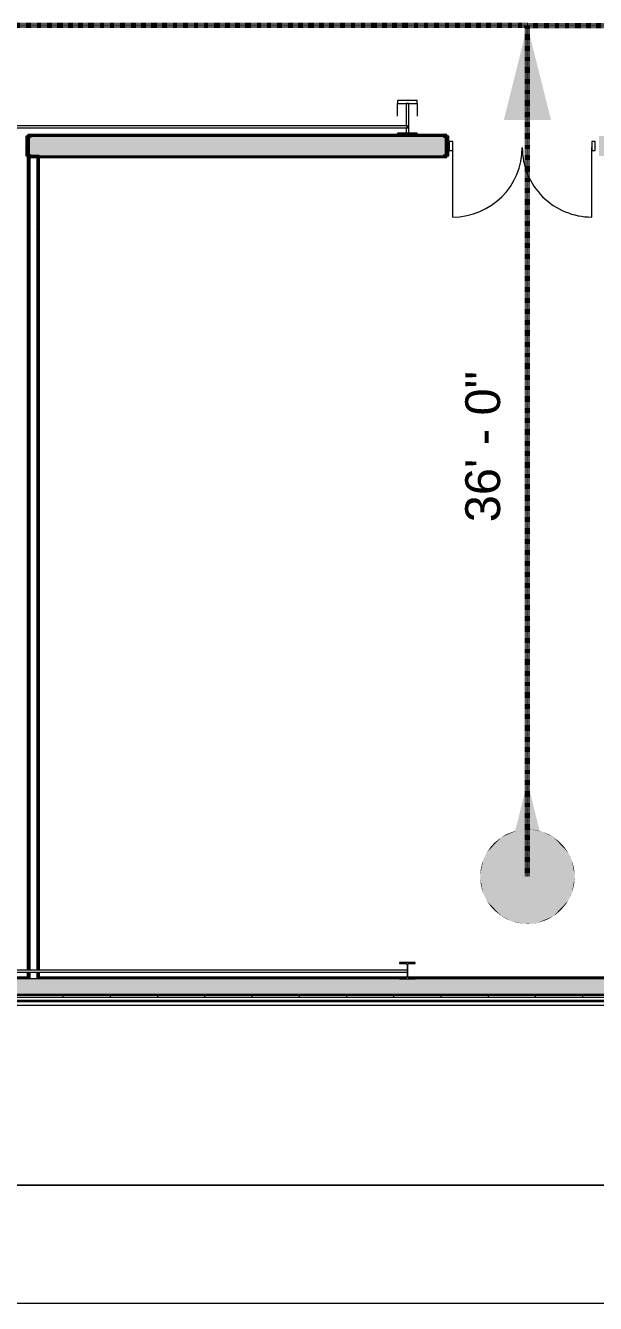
# Model space of a CAD drawing. Header units: inches. Extents: x -1442 to 59636, y -36095 to 792.
# Drawn here: x 57901 to 58191, y -22952 to -22303 of the extents above; entities that cross this region are included whole.
import ezdxf

# ---------------------------------------------------------------- set-up
doc = ezdxf.new("R2010")
doc.units = ezdxf.units.IN
doc.header["$MEASUREMENT"] = 0
doc.linetypes.add('Dash', pattern=[0.25, 0.125, -0.125])
for name, color, linetype, lineweight in [('A-ANNO-IDEN', 131, 'Continuous', 9), ('A-ANNO-NOTE', 131, 'Continuous', 9), ('A-DOOR', 31, 'Continuous', 9), ('A-GENM', 13, 'Continuous', 9), ('A-GLAZ-CWMG', 51, 'Continuous', 13), ('A-SITE-ROAD', 130, 'Continuous', 9), ('A-SITE-SWLK', 140, 'Continuous', 9), ('A-WALL', 113, 'Continuous', 9), ('A-WALL-PATT', 111, 'Continuous', 25), ('C-TOPO', 7, 'Continuous', 9), ('I-WALL', 2, 'Continuous', 9), ('L-SITE-WALL', 31, 'Continuous', 13), ('S-BEAM', 12, 'Continuous', 9), ('S-COLS', 52, 'Continuous', 13)]:
    doc.layers.add(name, color=color, linetype=linetype, lineweight=lineweight)
doc.styles.add('Arial_2', font='arial.ttf', dxfattribs={"height": 17.703593})
pattern_1 = [(0, (33272.468, 0), (61.44, 15.36), [2.534, -43.546, 2.534, -43.546, -245.76]), (0, (33272.468, 0), (61.44, 15.36), [-92.16, 2.534, -89.626, 2.534, -43.546, -107.52]), (0, (33272.468, 0), (61.44, 15.36), [-230.4, 2.534, -28.186, 2.534, -74.266]), (120, (33295.508, 7.68), (-44.02215, 45.528601), [2.534, -43.546, 2.534, -43.546, -245.76]), (120, (33295.508, 7.68), (-44.02215, 45.528601), [-92.16, 2.534, -89.626, 2.534, -43.546, -107.52]), (120, (33295.508, 7.68), (-44.02215, 45.528601), [-230.4, 2.534, -28.186, 2.534, -74.266]), (240, (33303.188, 38.4), (-17.41785, -60.888601), [2.534, -43.546, 2.534, -43.546, -245.76]), (240, (33303.188, 38.4), (-17.41785, -60.888601), [-92.16, 2.534, -89.626, 2.534, -43.546, -107.52]), (240, (33303.188, 38.4), (-17.41785, -60.888601), [-230.4, 2.534, -28.186, 2.534, -74.266])]
pattern_2 = [(161.57, (33273.428, 0.96), (-7.6802237, -0.0009796), [0, -54.643, 6.067, 0]), (18.43, (33271.508, 0.96), (-7.6802237, 0.0009796), [0, -54.643, 6.067, 0]), (108.43, (33273.428, 0.96), (3.8382953, -19.20136532), [18.211, -42.499]), (71.57, (33271.508, 0.96), (3.8382953, 19.20136532), [18.211, -42.499])]
pattern_3 = [(225, (58095.36, -22360.053), (19.00703, -19.00703), []), (225, (58095.36, -22388.853), (19.00703, -19.00703), [])]

# ---------------------------------------------------------------- blocks, each defined once
blk = doc.blocks.new('Struct_Xcel_Sports Complex_rvt-2-Egress Plan')
at = {"layer": 'L-SITE-WALL', "color": 10}
blk.add_line((25074.08, -22798.8), (24243.77, -22798.8), dxfattribs=at)
blk = doc.blocks.new('W-Wide Flange-Column - B2_E-V5-Egress Plan')
at = {"layer": 'S-COLS', "lineweight": 9}
h = blk.add_hatch(dxfattribs=at)
h.set_pattern_fill('FP_7', color=256, style=0, pattern_type=2)
h.set_pattern_definition([(225, (58095.36, -22783.178), (19.00703, -19.00703), []), (225, (58095.36, -22811.978), (19.00703, -19.00703), [])])
h.paths.add_polyline_path([(-4, 4.13), (-4, 3.69), (-0.84, 3.69), (-0.3, 3.38), (-0.14, 3), (-0.07, 0.69), (0.06, 0.73), (0.14, 0.73), (0.14, 3), (0.42, 3.52), (0.84, 3.69), (4, 3.71), (4, 4.13), (3.13, 4.13)], flags=0)
h.paths.add_polyline_path([(-0.14, -0.15), (-0.14, -3), (-0.35, -3.49), (-0.84, -3.69), (-4, -3.69), (-4, -4.12), (4, -4.12), (4, -3.69), (0.84, -3.69), (0.35, -3.49), (0.14, -3), (0.13, -0.27), (-0.12, -0.18), (-0.13, -0.16)], flags=0)
at = {"layer": 'S-COLS', "lineweight": 15}
for p, q in [((4, 4.13), (-4, 4.13)), ((-4, 4.13), (-4, 3.69)), ((-4, 3.69), (-0.84, 3.69)), ((-0.14, 3), (-0.14, 0.62)), ((0.14, 0.73), (0.14, 3)), ((0.84, 3.69), (4, 3.69)), ((4, 3.69), (4, 4.13)), ((-0.84, -3.69), (-4, -3.69)), ((-4, -3.69), (-4, -4.12)), ((-4, -4.12), (4, -4.12)), ((-0.14, -0.15), (-0.14, -3)), ((0.14, -3), (0.14, -0.27)), ((4, -3.69), (0.84, -3.69)), ((4, -4.12), (4, -3.69))]:
    blk.add_line(p, q, dxfattribs=at)
for centre, start, end in [((-0.84, 3), 0, 90), ((0.84, 3), 90, 180), ((-0.84, -3), 270, 0), ((0.84, -3), 180, 270)]:
    blk.add_arc(centre, 0.691, start, end, dxfattribs=at)
blk = doc.blocks.new('columns and girder2 - one-V26-Egress Plan')
at = {"layer": 'S-BEAM'}
h = blk.add_hatch(dxfattribs=at)
h.set_pattern_fill('FP_25', color=256, style=0, pattern_type=2)
h.set_pattern_definition(pattern_3)
h.paths.add_polyline_path([(3.13, -1.25), (-5, -1.25), (-5, -2), (5, -2), (5, -1.25)], flags=0)
h.paths.add_polyline_path([(-0.63, -17.03), (-5, -17.03), (-5, -18.55), (5, -18.55), (5, -17.03), (0.62, -17.03)], flags=0)
h.paths.add_polyline_path([(0.62, -1204.89), (-5, -1204.89), (-5, -1206.4), (5, -1206.4), (5, -1204.89), (3.13, -1204.89)], flags=0)
h.paths.add_polyline_path([(5, -1224.25), (-5, -1224.25), (-5, -1225), (5, -1225)], flags=0)
h = blk.add_hatch(dxfattribs=at)
h.set_pattern_fill('FP_25', color=256, style=0, pattern_type=2)
h.set_pattern_definition(pattern_3)
h.paths.add_polyline_path([(0, -5.72), (0.28, -5.54), (0.01, -5.71)], flags=0)
h.paths.add_polyline_path([(-0.63, -2), (-0.63, -17.03), (0.62, -17.03), (0.62, -5.72), (-0.16, -5.67), (-0.36, -5.33), (-0.22, -4.84), (0, -4.72), (0.62, -4.72), (0.62, -2)], flags=0)
h.paths.add_polyline_path([(-0.63, -1206.4), (-0.63, -1224.25), (0.62, -1224.25), (0.62, -1222.25), (-0.11, -1222.23), (-0.38, -1222.02), (-0.43, -1221.66), (-0.27, -1221.36), (-0.06, -1221.25), (0.62, -1221.25), (0.62, -1206.4)], flags=0)
at = {"layer": 'S-BEAM', "lineweight": 15}
for p, q in [((-5, -1.25), (-5, -2)), ((-5, -2), (5, -2)), ((0.62, -2), (-0.63, -2)), ((-0.63, -2), (-0.63, -17.03)), ((0.62, -4.72), (0.62, -2)), ((0.62, -17.03), (0.62, -5.72)), ((5, -2), (5, -1.25)), ((5, -17.03), (-5, -17.03)), ((-5, -17.03), (-5, -18.55)), ((-5, -18.55), (5, -18.55)), ((-0.63, -17.03), (0.62, -17.03)), ((5, -18.55), (5, -17.03))]:
    blk.add_line(p, q, dxfattribs=at)
at = {"layer": 'S-BEAM', "lineweight": 13}
for p, q in [((-5, -17.03), (-5, -10.69)), ((5, -10.69), (5, -17.03))]:
    blk.add_line(p, q, dxfattribs=at)
blk = doc.blocks.new('Round Bar - 1_-1257056-Egress Plan')
at = {"layer": 'S-BEAM', "lineweight": 13}
for p, q in [((24678.62, -22354.33), (24533.39, -22354.33)), ((24533.39, -22355.33), (24678.62, -22355.33))]:
    blk.add_line(p, q, dxfattribs=at)
for start_param, end_param in [(0, 3.141593), (3.141593, 6.283185)]:
    blk.add_ellipse((24533.39, -22354.83), major_axis=(0, 0.5), ratio=0.73532, start_param=start_param, end_param=end_param, dxfattribs=at)
blk = doc.blocks.new('Round Bar - 1_-1257174-Egress Plan')
at = {"layer": 'S-BEAM', "lineweight": 13}
for p, q in [((24822.89, -22354.33), (24677.63, -22354.33)), ((24677.69, -22355.33), (24822.89, -22355.33))]:
    blk.add_line(p, q, dxfattribs=at)
for start_param, end_param in [(0, 3.141593), (3.141593, 6.283185)]:
    blk.add_ellipse((24822.89, -22354.83), major_axis=(0, 0.5), ratio=0.73532, start_param=start_param, end_param=end_param, dxfattribs=at)
blk = doc.blocks.new('Round Bar - 1_-1264636-Egress Plan')
at = {"layer": 'S-BEAM', "lineweight": 13}
for p, q in [((24678.94, -22782.91), (24533.34, -22782.91)), ((24533.34, -22783.91), (24678.92, -22783.91))]:
    blk.add_line(p, q, dxfattribs=at)
for start_param, end_param in [(0, 3.141593), (3.141593, 6.283185)]:
    blk.add_ellipse((24533.34, -22783.41), major_axis=(0, 0.5), ratio=0.440323, start_param=start_param, end_param=end_param, dxfattribs=at)
blk = doc.blocks.new('Round Bar - 1_-1264677-Egress Plan')
at = {"layer": 'S-BEAM', "lineweight": 13}
for p, q in [((24677.32, -22783.91), (24822.91, -22783.91)), ((24822.91, -22782.91), (24677.33, -22782.91))]:
    blk.add_line(p, q, dxfattribs=at)
for start_param, end_param in [(0, 3.141593), (3.141593, 6.283185)]:
    blk.add_ellipse((24822.91, -22783.41), major_axis=(0, 0.5), ratio=0.440323, start_param=start_param, end_param=end_param, dxfattribs=at)
blk = doc.blocks.new('Door_Single_Storefront - one-1371410-Egress Plan')
at = {"layer": 'A-DOOR', "lineweight": 13}
blk.add_line((-17.65625, -35.3125), (-17.65625, 0), dxfattribs=at)
blk.add_arc((-17.65625, 0), 35.3125, 270, 0, dxfattribs=at)
blk = doc.blocks.new('Rectangular Mullion - Interior 1_75_ x 4_5_-1318268-Egress Plan')
at = {"layer": 'A-GLAZ-CWMG'}
for p, q in [((-1.75, 1.5), (0, 1.5)), ((-1.75, -3), (-1.75, 1.5)), ((0, 1.5), (0, -3)), ((0, -3), (-1.75, -3))]:
    blk.add_line(p, q, dxfattribs=at)
blk = doc.blocks.new('Rectangular Mullion - Interior 1_75_ x 4_5_-1318283-Egress Plan')
at = {"layer": 'A-GLAZ-CWMG'}
for p, q in [((0, 1.5), (-1.75, 1.5)), ((-1.75, 1.5), (-1.75, -3)), ((0, -3), (0, 1.5)), ((-1.75, -3), (0, -3))]:
    blk.add_line(p, q, dxfattribs=at)
blk = doc.blocks.new('Door_Single_Storefront - one-1371411-Egress Plan')
at = {"layer": 'A-DOOR', "lineweight": 13}
blk.add_line((-17.65625, 35.3125), (-17.65625, 0), dxfattribs=at)
blk.add_arc((-17.65625, 0), 35.3125, 360, 90, dxfattribs=at)
blk = doc.blocks.new('Path of Travel - 01 Start-1855552-Egress Plan')
at = {"layer": 'A-GENM', "linetype": 'Dash', "lineweight": 70}
blk.add_line((8.96, 0), (440.96, 0), dxfattribs=at)
blk = doc.blocks.new('Path of Travel - 02 Middle-1854587-Egress Plan')
at = {"layer": 'A-GENM', "linetype": 'Dash', "lineweight": 70}
blk.add_line((8.96, 0), (2057.96, 0), dxfattribs=at)
blk = doc.blocks.new('Path of Travel - 02 Middle-1854141-Egress Plan')
at = {"layer": 'A-GENM', "linetype": 'Dash', "lineweight": 70}
blk.add_line((8.96, 0), (1082.96, 0), dxfattribs=at)

msp = doc.modelspace()

# ---------------------------------------------------------------- hatches: boundary and pattern name
at = {"layer": 'A-ANNO-NOTE'}
for points in [[(58144.3, -22351.41), (58168.3, -22351.41), (58156.3, -22303.41), (58147.96, -22336.77)], [(58144.3, -22735.41), (58168.3, -22735.41), (58156.3, -22687.41), (58147.13, -22724.11)], [(58132.31, -22734.74), (58180.29, -22734.74), (58164.27, -22712.78), (58147.78, -22724.11)], [(58132.31, -22734.74), (58164.27, -22712.78), (58134.06, -22726.38)], [(58134.06, -22726.38), (58164.27, -22712.78), (58143.09, -22715.38), (58135.93, -22724.11)], [(58134.06, -22726.38), (58143.09, -22715.38), (58135.67, -22723.15), (58135.19, -22724.11)], [(58135.67, -22723.15), (58143.09, -22715.38), (58137.74, -22720.2)], [(58137.74, -22720.2), (58143.09, -22715.38), (58139.57, -22718.2)], [(58143.09, -22715.38), (58164.27, -22712.78), (58150.93, -22712.02)], [(58143.09, -22715.38), (58150.93, -22712.02), (58145.03, -22714.23)], [(58145.03, -22714.23), (58150.93, -22712.02), (58145.83, -22713.82)], [(58145.83, -22713.82), (58150.93, -22712.02), (58149.62, -22712.36)], [(58164.27, -22712.78), (58154.05, -22711.52), (58150.93, -22712.02)], [(58158.56, -22711.52), (58158.11, -22711.48), (58154.05, -22711.52)], [(58164.27, -22712.78), (58158.56, -22711.52), (58154.05, -22711.52)], [(58164.27, -22712.78), (58161.67, -22712.02), (58158.56, -22711.52)], [(58161.67, -22712.02), (58160.35, -22711.76), (58158.56, -22711.52)], [(58180.29, -22734.74), (58178.54, -22726.38), (58164.27, -22712.78), (58172.54, -22724.11)], [(58178.54, -22726.38), (58169.52, -22715.38), (58164.27, -22712.78), (58176.15, -22724.11)], [(58169.52, -22715.38), (58167.58, -22714.23), (58164.27, -22712.78)], [(58167.58, -22714.23), (58166.77, -22713.82), (58164.27, -22712.78)], [(58178.54, -22726.38), (58176.93, -22723.15), (58169.52, -22715.38), (58176.67, -22724.11)], [(58176.93, -22723.15), (58174.86, -22720.2), (58169.52, -22715.38)], [(58174.86, -22720.2), (58173.03, -22718.2), (58169.52, -22715.38)], [(58173.03, -22718.2), (58171.34, -22716.71), (58170.26, -22715.89)], [(58176.93, -22723.15), (58176.21, -22722.01), (58174.86, -22720.2)], [(58132.31, -22734.74), (58134.06, -22726.38), (58133.74, -22727.23)], [(58132.31, -22734.74), (58133.74, -22727.23), (58132.61, -22731.59)], [(58132.61, -22731.59), (58133.74, -22727.23), (58133.19, -22728.95)], [(58178.54, -22726.38), (58177.99, -22725.14), (58177.41, -22724.11)], [(58180.29, -22734.74), (58178.86, -22727.23), (58178.54, -22726.38)], [(58180.29, -22734.74), (58180, -22731.59), (58178.86, -22727.23)], [(58180, -22731.59), (58179.41, -22728.95), (58178.86, -22727.23)], [(58180.29, -22736.09), (58180.29, -22734.74), (58132.31, -22736.09), (58162.41, -22736.09)], [(58132.31, -22736.09), (58180.29, -22734.74), (58132.31, -22734.74)], [(58180, -22731.59), (58179.83, -22730.7), (58179.41, -22728.95)], [(58134.06, -22744.44), (58132.31, -22736.09), (58133.74, -22743.6)], [(58133.74, -22743.6), (58132.31, -22736.09), (58132.61, -22739.23)], [(58148.33, -22758.05), (58132.31, -22736.09), (58134.06, -22744.44)], [(58148.33, -22758.05), (58180.29, -22736.09), (58132.31, -22736.09)], [(58133.74, -22743.6), (58132.61, -22739.23), (58133.19, -22741.88)], [(58148.33, -22758.05), (58178.54, -22744.44), (58180.29, -22736.09), (58162.41, -22748.37)], [(58178.54, -22744.44), (58178.86, -22743.6), (58180.29, -22736.09)], [(58178.86, -22743.6), (58180, -22739.23), (58180.29, -22736.09)], [(58178.86, -22743.6), (58179.41, -22741.88), (58180, -22739.23)], [(58180, -22739.23), (58180.12, -22738.34), (58180.29, -22736.09)], [(58148.33, -22758.05), (58134.06, -22744.44), (58143.09, -22755.45)], [(58143.09, -22755.45), (58134.06, -22744.44), (58135.67, -22747.67)], [(58143.09, -22755.45), (58135.67, -22747.67), (58137.74, -22750.63)], [(58148.33, -22758.05), (58169.52, -22755.45), (58178.54, -22744.44), (58162.41, -22751.71)], [(58169.52, -22755.45), (58176.93, -22747.67), (58178.54, -22744.44)], [(58169.52, -22755.45), (58174.86, -22750.63), (58176.93, -22747.67)], [(58174.86, -22750.63), (58176.21, -22748.82), (58176.93, -22747.67)], [(58176.93, -22747.67), (58177.99, -22745.68), (58178.54, -22744.44)], [(58143.09, -22755.45), (58137.74, -22750.63), (58139.57, -22752.62)], [(58169.52, -22755.45), (58173.03, -22752.62), (58174.86, -22750.63)], [(58169.52, -22755.45), (58170.26, -22754.93), (58173.03, -22752.62)], [(58170.26, -22754.93), (58171.34, -22754.12), (58173.03, -22752.62)], [(58148.33, -22758.05), (58143.09, -22755.45), (58145.03, -22756.6)], [(58161.67, -22758.8), (58169.52, -22755.45), (58148.33, -22758.05)], [(58158.56, -22759.31), (58161.67, -22758.8), (58148.33, -22758.05)], [(58158.56, -22759.31), (58148.33, -22758.05), (58154.05, -22759.31)], [(58154.05, -22759.31), (58148.33, -22758.05), (58150.93, -22758.8)], [(58156.75, -22759.41), (58158.56, -22759.31), (58154.5, -22759.34)], [(58158.56, -22759.31), (58160.35, -22759.07), (58161.67, -22758.8)], [(58161.67, -22758.8), (58167.58, -22756.6), (58169.52, -22755.45), (58162.41, -22758.49)], [(58161.67, -22758.8), (58166.77, -22757.01), (58167.58, -22756.6), (58162.41, -22758.53)], [(58161.67, -22758.8), (58162.98, -22758.46), (58166.77, -22757.01), (58162.41, -22758.54)], [(58162.98, -22758.46), (58165.54, -22757.56), (58166.77, -22757.01)]]:
    msp.add_hatch(color=256, dxfattribs=at).paths.add_polyline_path(points, flags=0)
at = {"layer": 'A-WALL-PATT', "lineweight": 9}
h = msp.add_hatch(dxfattribs=at)
h.set_pattern_fill('FP_14', color=256, style=0, pattern_type=2)
h.set_pattern_definition(pattern_2)
h.paths.add_polyline_path([(58433.98, -22369.55), (58753.98, -22369.55), (58753.98, -22359.55), (58433.98, -22359.55)], flags=0)
h.paths.add_polyline_path([(58390.48, -22369.55), (58390.48, -22359.55), (58192.73, -22359.55), (58192.73, -22369.55), (58372.97, -22369.55)], flags=0)
h.paths.add_polyline_path([(58092.22, -22369.55), (58114.61, -22369.55), (58114.61, -22359.55), (57903.23, -22359.55), (57903.23, -22369.55), (58057.13, -22369.55)], flags=0)
h.paths.add_polyline_path([(59010.36, -22369.55), (59011.23, -22369.55), (59011.23, -22359.55), (58835.98, -22359.55), (58835.98, -22369.55), (58934.45, -22369.55)], flags=0)
h.paths.add_polyline_path([(56074.39, -22369.55), (56077.73, -22369.55), (56077.73, -22359.55), (56053.86, -22359.55), (56053.86, -22369.55), (56073.73, -22369.55)], flags=0)
h = msp.add_hatch(dxfattribs=at)
h.set_pattern_fill('FP_13', color=256, style=0, pattern_type=2)
h.set_pattern_definition(pattern_1)
h.paths.add_polyline_path([(57902.98, -22787.3), (57902.98, -22787.3), (57902.98, -22783.91), (57902.36, -22783.91), (57902.36, -22787.3)], flags=0)
h.paths.add_polyline_path([(57902.98, -22782.91), (57902.98, -22782.91), (57902.98, -22369.55), (57902.36, -22369.55), (57902.36, -22782.91)], flags=0)
h = msp.add_hatch(dxfattribs=at)
h.set_pattern_fill('FP_13', color=256, style=0, pattern_type=2)
h.set_pattern_definition(pattern_1)
h.paths.add_polyline_path([(57903.61, -22787.3), (57903.61, -22783.91), (57902.98, -22783.91), (57902.98, -22787.3)], flags=0)
h.paths.add_polyline_path([(57902.98, -22782.91), (57903.61, -22782.91), (57903.61, -22369.55), (57902.98, -22369.55), (57902.98, -22782.21)], flags=0)
h = msp.add_hatch(dxfattribs=at)
h.set_pattern_fill('FP_13', color=256, style=0, pattern_type=2)
h.set_pattern_definition(pattern_1)
h.paths.add_polyline_path([(57907.73, -22787.3), (57907.73, -22783.91), (57907.11, -22783.91), (57907.11, -22787.3)], flags=0)
h.paths.add_polyline_path([(57907.11, -22782.91), (57907.73, -22782.91), (57907.73, -22369.55), (57907.11, -22369.55), (57907.11, -22782.91)], flags=0)
h = msp.add_hatch(dxfattribs=at)
h.set_pattern_fill('FP_13', color=256, style=0, pattern_type=2)
h.set_pattern_definition(pattern_1)
h.paths.add_polyline_path([(57907.73, -22787.3), (57908.36, -22787.29), (57908.35, -22783.91), (57907.73, -22783.91), (57907.73, -22786.55)], flags=0)
h.paths.add_polyline_path([(57908.36, -22782.91), (57908.36, -22369.55), (57907.73, -22369.55), (57907.73, -22782.91), (57908.35, -22782.91)], flags=0)
h = msp.add_hatch(dxfattribs=at)
h.set_pattern_fill('FP_14', color=256, style=0, pattern_type=2)
h.set_pattern_definition(pattern_2)
h.paths.add_polyline_path([(57776.39, -22795.3), (58345.55, -22795.3), (58345.55, -22787.3), (57517.23, -22787.3), (57517.23, -22795.3), (57741.3, -22795.3)], flags=0)
h = msp.add_hatch(dxfattribs=at)
h.set_pattern_fill('FP_16', color=256, style=0, pattern_type=2)
h.set_pattern_definition([(0, (33272.468, 0), (30.72, 7.68), [2.534, -20.506, 2.534, -20.506, -122.88]), (0, (33272.468, 0), (30.72, 7.68), [-46.08, 2.534, -43.546, 2.534, -20.506, -53.76]), (0, (33272.468, 0), (30.72, 7.68), [-115.2, 2.534, -12.826, 2.534, -35.866]), (120, (33283.988, 3.84), (-22.0110751, 22.7643004), [2.534, -20.506, 2.534, -20.506, -122.88]), (120, (33283.988, 3.84), (-22.0110751, 22.7643004), [-46.08, 2.534, -43.546, 2.534, -20.506, -53.76]), (120, (33283.988, 3.84), (-22.0110751, 22.7643004), [-115.2, 2.534, -12.826, 2.534, -35.866]), (240, (33287.828, 19.2), (-8.7089249, -30.4443004), [2.534, -20.506, 2.534, -20.506, -122.88]), (240, (33287.828, 19.2), (-8.7089249, -30.4443004), [-46.08, 2.534, -43.546, 2.534, -20.506, -53.76]), (240, (33287.828, 19.2), (-8.7089249, -30.4443004), [-115.2, 2.534, -12.826, 2.534, -35.866])])
h.paths.add_polyline_path([(58302.78, -22795.8), (58345.55, -22795.8), (58345.55, -22795.3), (57517.23, -22795.3), (57517.23, -22795.8), (58267.69, -22795.8)], flags=0)
h = msp.add_hatch(dxfattribs=at)
h.set_pattern_fill('FP_17', color=256, style=0, pattern_type=2)
h.set_pattern_definition([(0, (33272.468, 0), (0, 24), []), (90, (33272.468, 0), (-24, 1e-15), [])])
h.paths.add_polyline_path([(57986.95, -22796.8), (58345.55, -22796.8), (58345.55, -22795.8), (57517.23, -22795.8), (57517.23, -22796.8), (57969.4, -22796.8)], flags=0)
at = {"layer": 'S-COLS', "lineweight": 9}
h = msp.add_hatch(dxfattribs=at)
h.set_pattern_fill('FP_11', color=256, style=0, pattern_type=2)
h.set_pattern_definition([(45, (33272.468, 0), (-19.00703, 19.00703), []), (45, (33272.468, 28.8), (-19.00703, 19.00703), [])])
h.paths.add_polyline_path([(57901.48, -22369.55), (57902.48, -22369.55), (57902.48, -22368.89), (57902.01, -22368.81), (57902.01, -22360.29), (57902.48, -22360.22), (57902.48, -22359.55), (57901.48, -22359.55), (57901.48, -22366.8)], flags=0)

# ---------------------------------------------------------------- linework, layer by layer
at = {"layer": 'A-SITE-ROAD', "lineweight": 13}
msp.add_line((59431.36, -22952.07), (56976.37, -22952.07), dxfattribs=at)
at = {"layer": 'A-SITE-SWLK', "lineweight": 13}
msp.add_line((57516.48, -22892.07), (59253.48, -22892.07), dxfattribs=at)
at = {"layer": 'A-WALL'}
for p, q in [((57903.23, -22359.55), (57903.23, -22369.55)), ((57903.23, -22359.55), (58114.61, -22359.55)), ((58114.61, -22369.55), (58114.61, -22359.55)), ((57902.98, -22369.55), (57902.98, -22782.94)), ((57903.61, -22369.55), (57903.61, -22782.94)), ((57907.11, -22369.55), (57907.11, -22782.94)), ((57907.73, -22369.55), (57907.73, -22782.94)), ((57908.36, -22369.55), (58114.61, -22369.55)), ((57902.36, -22786.55), (57902.36, -22787.3)), ((57902.98, -22783.87), (57902.98, -22787.3)), ((57903.61, -22783.87), (57903.61, -22787.3)), ((57907.11, -22783.87), (57907.11, -22787.3)), ((57907.73, -22783.87), (57907.73, -22787.3)), ((57908.36, -22786.55), (57908.36, -22787.3)), ((58091.36, -22787.3), (57809.86, -22787.3)), ((58345.55, -22787.3), (58099.36, -22787.3)), ((58346.3, -22796.8), (57516.48, -22796.8)), ((58346.3, -22798.3), (57516.48, -22798.3)), ((58345.55, -22795.3), (57517.23, -22795.3)), ((58345.55, -22795.8), (57517.23, -22795.8))]:
    msp.add_line(p, q, dxfattribs=at)
at = {"layer": 'A-WALL', "lineweight": 25}
for p, q in [((57902.36, -22786.55), (57806.16, -22786.55)), ((58095.06, -22786.55), (57908.36, -22786.55)), ((58237.92, -22786.55), (58095.66, -22786.55)), ((57516.48, -22798.62), (58346.3, -22798.62))]:
    msp.add_line(p, q, dxfattribs=at)
at = {"layer": 'C-TOPO', "lineweight": 13}
for p, q in [((57516.48, -22892.07), (59253.48, -22892.07)), ((59253.48, -22892.07), (57516.48, -22892.07)), ((59636.31, -22952.07), (56976.37, -22952.07)), ((59557.36, -22952.07), (56976.37, -22952.07))]:
    msp.add_line(p, q, dxfattribs=at)
at = {"layer": 'I-WALL', "lineweight": 25}
for p, q in [((58115.36, -22358.8), (57902.48, -22358.8)), ((57902.48, -22358.8), (57902.48, -22370.3)), ((58115.36, -22370.3), (58115.36, -22358.8)), ((57908.36, -22369.55), (57902.36, -22369.55)), ((57902.36, -22369.55), (57902.36, -22782.94)), ((57902.48, -22370.3), (58115.36, -22370.3)), ((57908.36, -22782.94), (57908.36, -22369.55)), ((57902.36, -22783.87), (57902.36, -22786.55)), ((57908.36, -22786.55), (57908.36, -22783.87))]:
    msp.add_line(p, q, dxfattribs=at)
at = {"layer": 'L-SITE-WALL'}
for p, q in [((57516.23, -22798.8), (58346.55, -22798.8)), ((58505.29, -22800.8), (56047.48, -22800.8))]:
    msp.add_line(p, q, dxfattribs=at)
at = {"layer": 'S-COLS', "lineweight": 15}
for p, q in [((57904.37, -22359.55), (57901.48, -22359.55)), ((57901.48, -22359.55), (57901.48, -22369.55)), ((57902.01, -22360.29), (57903.94, -22359.99)), ((57902.01, -22368.81), (57902.01, -22360.29)), ((58116.36, -22359.55), (58113.47, -22359.55)), ((58113.9, -22359.99), (58115.83, -22360.29)), ((58115.83, -22360.29), (58115.83, -22368.81)), ((58116.36, -22369.55), (58116.36, -22359.55)), ((57901.48, -22369.55), (57904.37, -22369.55)), ((57903.94, -22369.12), (57902.01, -22368.81)), ((58113.47, -22369.55), (58116.36, -22369.55)), ((58115.83, -22368.81), (58113.9, -22369.12))]:
    msp.add_line(p, q, dxfattribs=at)
for centre, start, end in [((57903.94, -22359.55), 270, 0), ((58113.9, -22359.55), 180, 270), ((57903.94, -22369.55), 0, 90), ((58113.9, -22369.55), 90, 180)]:
    msp.add_arc(centre, 0.436, start, end, dxfattribs=at)

# ---------------------------------------------------------------- block references
at = {"layer": 'A-DOOR', "lineweight": 13}
msp.add_blockref('Door_Single_Storefront - one-1371410-Egress Plan', (58136.01, -22365.3), dxfattribs=at)
at = {"layer": 'A-DOOR', "lineweight": 13, "rotation": 180}
msp.add_blockref('Door_Single_Storefront - one-1371411-Egress Plan', (58171.33, -22365.3), dxfattribs=at)
at = {"layer": 'A-GENM', "lineweight": 13}
for name, p, rotation in [('Path of Travel - 02 Middle-1854587-Egress Plan', (58165.26, -22303.41), 180), ('Path of Travel - 01 Start-1855552-Egress Plan', (58156.3, -22744.37), 90)]:
    msp.add_blockref(name, p, dxfattribs=dict(at, rotation=rotation))
msp.add_blockref('Path of Travel - 02 Middle-1854141-Egress Plan', (58147.34, -22303.41), dxfattribs=at)
at = {"layer": 'A-GLAZ-CWMG', "rotation": 180}
msp.add_blockref('Rectangular Mullion - Interior 1_75_ x 4_5_-1318283-Egress Plan', (58116.61, -22365.3), dxfattribs=at)
at = {"layer": 'A-GLAZ-CWMG', "extrusion": (0, 0, -1), "rotation": 180}
msp.add_blockref('Rectangular Mullion - Interior 1_75_ x 4_5_-1318268-Egress Plan', (-58190.73, -22365.3), dxfattribs=at)
at = {"layer": 'S-BEAM', "lineweight": 13, "rotation": 180}
msp.add_blockref('columns and girder2 - one-V26-Egress Plan', (58095.36, -22360.05), dxfattribs=at)
at = {"layer": 'S-BEAM', "lineweight": 13}
for name in ['Round Bar - 1_-1257056-Egress Plan', 'Round Bar - 1_-1257174-Egress Plan', 'Round Bar - 1_-1264636-Egress Plan', 'Round Bar - 1_-1264677-Egress Plan']:
    msp.add_blockref(name, (33272.47, 0), dxfattribs=at)
at = {"layer": 'S-COLS', "rotation": 180}
msp.add_blockref('W-Wide Flange-Column - B2_E-V5-Egress Plan', (58095.36, -22783.18), dxfattribs=at)

# ---------------------------------------------------------------- texts
at = {"layer": 'A-ANNO-IDEN', "insert": (58124.72, -22517.15), "char_height": 17.704, "width": 91.368, "attachment_point": 2, "rotation": 90, "line_spacing_factor": 0.938532, "style": 'Arial_2', "bg_fill": 3, "box_fill_scale": 1.25, "bg_fill_color": 0, "bg_fill_transparency": 0}
msp.add_mtext('36\' - 0"', dxfattribs=at)

# ---------------------------------------------------------------- next in the draw order: block references
at = {"color": 250, "lineweight": 5}
msp.add_blockref('Struct_Xcel_Sports Complex_rvt-2-Egress Plan', (33272.47, 0), dxfattribs=at)

doc.saveas('drawing.dxf')
